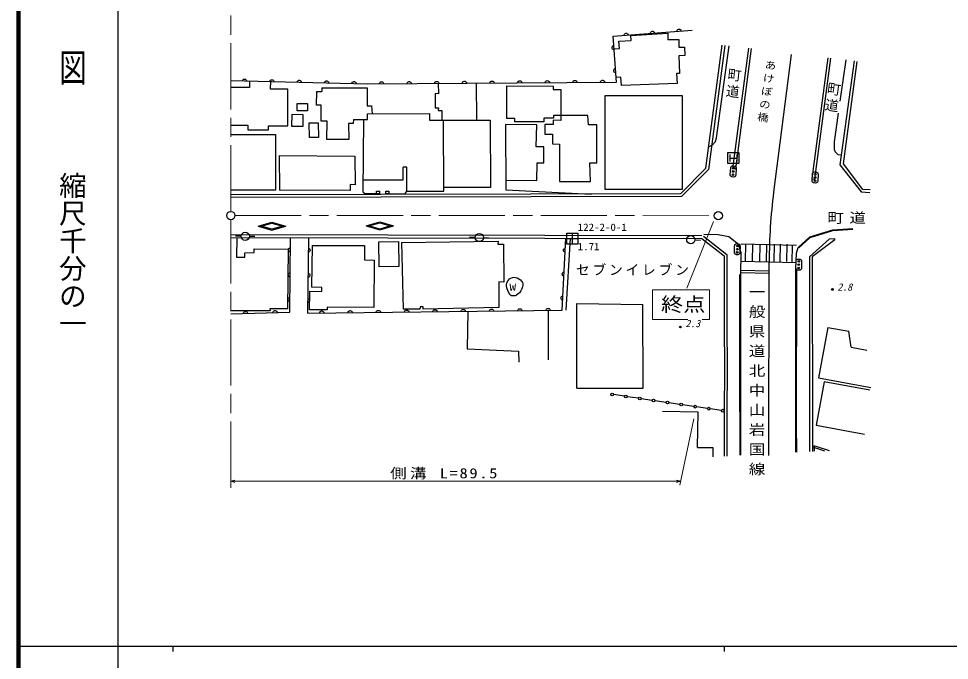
# Model space of a CAD drawing. Units: millimetres, scale not verified. Extents: x 40000 to 680000, y 20000 to 380000.
# Drawn here: x 40000 to 208887, y 202409 to 318770 of the extents above; entities that cross this region are included whole.
import ezdxf
from ezdxf.enums import TextEntityAlignment as Align

# ---------------------------------------------------------------- set-up
doc = ezdxf.new("R2010")
doc.units = ezdxf.units.MM
doc.header["$LTSCALE"] = 1000
doc.linetypes.add('CHAIN', pattern=[18.5, 12, -1.5, 3.5, -1.5])
for name, color, linetype, lineweight in [('M-BGD', 7, 'Continuous', 25), ('M-BGD-HTXT', 7, 'Continuous', 13), ('M-BMK', 2, 'CHAIN', 13), ('M-BMK-SRVR', 3, 'Continuous', 25), ('M-TTL', 2, 'Continuous', 140), ('M-TTL-BAND', 7, 'Continuous', 25)]:
    doc.layers.add(name, color=color, linetype=linetype, lineweight=lineweight)
doc.styles.add('@ＭＳ ゴシック', font='')
doc.styles.add('ＭＳ ゴシック', font='')
doc.styles.get('@ＭＳ ゴシック').set_extended_font_data('@MS Gothic')
doc.styles.get('ＭＳ ゴシック').set_extended_font_data('MS Gothic')

# ---------------------------------------------------------------- blocks, each defined once
blk = doc.blocks.new('BUHIN22')
at = {"color": 3, "linetype": 'Continuous', "lineweight": 25}
blk.add_circle((0, 0), 746, dxfattribs=at)
blk = doc.blocks.new('BUHIN1')
at = {"color": 7, "linetype": 'Continuous', "lineweight": 25}
blk.add_circle((0, 0), 249, dxfattribs=at)
blk = doc.blocks.new('BUHIN2')
at = {"color": 7, "linetype": 'Continuous', "lineweight": 25}
for centre, radius in [((0, 0), 150), ((0, 0), 131), ((0, 0), 112), ((0, 0), 93.8), ((0, 0), 75), ((0, 0), 56.2), ((0, 1), 37.5), ((0, 0), 18.8)]:
    blk.add_circle(centre, radius, dxfattribs=at)
blk = doc.blocks.new('BUHIN4')
at = {"color": 7, "linetype": 'Continuous', "lineweight": 25}
blk.add_circle((0, 0), 746, dxfattribs=at)
blk = doc.blocks.new('BUHIN5')
at = {"color": 7, "linetype": 'Continuous', "lineweight": 25}
blk.add_lwpolyline([(350, -193), (278, -258), (198, -303), (89, -344), (-11, -343), (-107, -322), (-215, -263), (-284, -193), (-338, -108), (-364, 7), (-368, 98), (-350, 193)], dxfattribs=at)
blk = doc.blocks.new('BUHIN6')
at = {"color": 7, "linetype": 'Continuous', "lineweight": 25}
blk.add_lwpolyline([(356, -183), (285, -250), (207, -297), (99, -341), (-1, -343), (-97, -325), (-208, -269), (-279, -201), (-335, -118), (-364, -4), (-371, 87), (-356, 183)], dxfattribs=at)
blk = doc.blocks.new('BUHIN7')
at = {"color": 7, "linetype": 'Continuous', "lineweight": 25}
blk.add_lwpolyline([(159, 367), (231, 301), (283, 226), (334, 121), (343, 22), (331, -76), (282, -190), (219, -265), (140, -326), (28, -363), (-63, -376), (-159, -367)], dxfattribs=at)
blk = doc.blocks.new('BUHIN8')
at = {"color": 7, "linetype": 'Continuous', "lineweight": 25}
blk.add_lwpolyline([(368, -157), (302, -229), (227, -282), (123, -333), (23, -343), (-74, -331), (-188, -283), (-264, -220), (-326, -141), (-363, -30), (-376, 61), (-368, 157)], dxfattribs=at)
blk = doc.blocks.new('BUHIN9')
at = {"color": 7, "linetype": 'Continuous', "lineweight": 25}
blk.add_lwpolyline([(360, -175), (291, -243), (214, -293), (107, -339), (7, -343), (-90, -328), (-202, -273), (-274, -207), (-332, -126), (-364, -12), (-373, 79), (-360, 175)], dxfattribs=at)
blk = doc.blocks.new('BUHIN10')
at = {"color": 7, "linetype": 'Continuous', "lineweight": 25}
blk.add_lwpolyline([(189, 353), (255, 281), (301, 202), (343, 94), (343, -7), (324, -103), (265, -212), (196, -282), (113, -337), (-2, -364), (-93, -370), (-189, -353)], dxfattribs=at)
blk = doc.blocks.new('BUHIN11')
at = {"color": 7, "linetype": 'Continuous', "lineweight": 25}
blk.add_lwpolyline([(-188, -353), (-255, -281), (-301, -202), (-343, -94), (-343, 7), (-324, 103), (-265, 212), (-196, 282), (-113, 337), (2, 364), (93, 370), (188, 353)], dxfattribs=at)
blk = doc.blocks.new('BUHIN12')
at = {"color": 7, "linetype": 'Continuous', "lineweight": 25}
blk.add_lwpolyline([(357, -181), (287, -249), (208, -296), (101, -340), (1, -343), (-96, -326), (-206, -270), (-278, -202), (-334, -120), (-364, -6), (-372, 85), (-357, 181)], dxfattribs=at)
blk = doc.blocks.new('BUHIN13')
at = {"color": 7, "linetype": 'Continuous', "lineweight": 25}
blk.add_lwpolyline([(203, 345), (266, 271), (309, 190), (346, 79), (343, -21), (319, -116), (256, -223), (185, -290), (99, -341), (-17, -364), (-108, -366), (-203, -345)], dxfattribs=at)
blk = doc.blocks.new('BUHIN21')
at = {"color": 7, "linetype": 'Continuous', "lineweight": 13}
blk.add_lwpolyline([(565, -538), (0, 0), (764, -157)], dxfattribs=at)
blk = doc.blocks.new('BUHIN20')
at = {"color": 7, "linetype": 'Continuous', "lineweight": 13}
blk.add_lwpolyline([(-565, 538), (0, 0), (-764, 157)], dxfattribs=at)

msp = doc.modelspace()

# ---------------------------------------------------------------- linework, layer by layer
at = {"layer": 'M-BGD'}
for p, q in [((147868, 315597), (162211, 316700)), ((151100, 315722), (157810, 316111)), ((157810, 316111), (157810, 314974)), ((148470, 307272), (147868, 315597)), ((148938, 314669), (151128, 314780)), ((149021, 313338), (148938, 314669)), ((151128, 314780), (151100, 315722)), ((157810, 314974), (159778, 315002)), ((159778, 315002), (159806, 313588)), ((148033, 313309), (149021, 313338)), ((159806, 313588), (160832, 313588)), ((160832, 313588), (160859, 312063)), ((164705, 291639), (167660, 313988)), ((168155, 313922), (165178, 291405)), ((166602, 297144), (168905, 313837)), ((172449, 313408), (169552, 291582)), ((172945, 313348), (170048, 291518)), ((160859, 312063), (159806, 312035)), ((159806, 312035), (159917, 308791)), ((180204, 312241), (177001, 287313)), ((183981, 289726), (186905, 311659)), ((184477, 289662), (187401, 311599)), ((191580, 311094), (188994, 292288)), ((190100, 311273), (189027, 303801)), ((189669, 292454), (192174, 311022)), ((78501, 307535), (103334, 306971)), ((81867, 307459), (81865, 306292)), ((149271, 308181), (148408, 308122)), ((149382, 306629), (149271, 308181)), ((159917, 308791), (159362, 308791)), ((159362, 308791), (159501, 307017)), ((81865, 306292), (78501, 306275)), ((85724, 306002), (85742, 307371)), ((88847, 305961), (85724, 306002)), ((88847, 299306), (88847, 305961)), ((95012, 306216), (95011, 305536)), ((95012, 306216), (103249, 306200)), ((103249, 306200), (103221, 302971)), ((103334, 306971), (148470, 307272)), ((116147, 307056), (116187, 305130)), ((123142, 300367), (123102, 307103)), ((128513, 306560), (137014, 306521)), ((128513, 306560), (128552, 300648)), ((137014, 306521), (137014, 305942)), ((137014, 305942), (138405, 305942)), ((138405, 305942), (138405, 300300)), ((159501, 307017), (149382, 306629)), ((94030, 303087), (94088, 305536)), ((94088, 305536), (95011, 305536)), ((116187, 305130), (115607, 305169)), ((115607, 305169), (115607, 302619)), ((146451, 287761), (146451, 304804)), ((146451, 304804), (160387, 304804)), ((160387, 304804), (160387, 287761)), ((90560, 302064), (90560, 303356)), ((90560, 303356), (92421, 303356)), ((92421, 303356), (92421, 302064)), ((94924, 303087), (94030, 303087)), ((94924, 300206), (94924, 303087)), ((103221, 302971), (104056, 302971)), ((104056, 302971), (104143, 301522)), ((115607, 302619), (116187, 302619)), ((116187, 302619), (116109, 302116)), ((89591, 299220), (89622, 301434)), ((89622, 301434), (91574, 301407)), ((92421, 302064), (90560, 302064)), ((91574, 301407), (91543, 299193)), ((103306, 301519), (114547, 301566)), ((103306, 300456), (103306, 301519)), ((114547, 301566), (114571, 300385)), ((116109, 302116), (116766, 302116)), ((116766, 302116), (116805, 300380)), ((130059, 300648), (128552, 300648)), ((130020, 300030), (130059, 300648)), ((137053, 300725), (135314, 300725)), ((135314, 300725), (135314, 300030)), ((143274, 301227), (137053, 301227)), ((137053, 301227), (137053, 300725)), ((143390, 299527), (143274, 301227)), ((188717, 301640), (187968, 296422)), ((78501, 299429), (81616, 299429)), ((81616, 299429), (81616, 298607)), ((85355, 298607), (85314, 299306)), ((85314, 299306), (88847, 299306)), ((91543, 299193), (89591, 299220)), ((92744, 299866), (94373, 299903)), ((92805, 297206), (92744, 299866)), ((94373, 299903), (94434, 297243)), ((95990, 300206), (94924, 300206)), ((95932, 296835), (95990, 300206)), ((100714, 299773), (99879, 299773)), ((99879, 299773), (99908, 296835)), ((100749, 300456), (100714, 299773)), ((100749, 300456), (103306, 300456)), ((102507, 287308), (102621, 300456)), ((114571, 300385), (125586, 300361)), ((117155, 287491), (117110, 300380)), ((125586, 300361), (125633, 288152)), ((128318, 299599), (128397, 287742)), ((134000, 299489), (128318, 299599)), ((135314, 300030), (130020, 300030)), ((133923, 295509), (134000, 299489)), ((136975, 299566), (135468, 299566)), ((135468, 299566), (135468, 297827)), ((138405, 300300), (136975, 300339)), ((136975, 300339), (136975, 299566)), ((144897, 299527), (143390, 299527)), ((144897, 292649), (144897, 299527)), ((78501, 297744), (86628, 297744)), ((81616, 298607), (85355, 298607)), ((86628, 297744), (86628, 287679)), ((94434, 297243), (92805, 297206)), ((135468, 297827), (136898, 297827)), ((136898, 297827), (136898, 296050)), ((99908, 296835), (95932, 296835)), ((136898, 296050), (138135, 296011)), ((138135, 296011), (138173, 289249)), ((165221, 295546), (165930, 295892)), ((165930, 295892), (166461, 296498)), ((166461, 296498), (166602, 297144)), ((187968, 296422), (187954, 294989)), ((87286, 293965), (101007, 293842)), ((87286, 293965), (87327, 287638)), ((135314, 295509), (133923, 295509)), ((135314, 292611), (135314, 295509)), ((169078, 294114), (169078, 292864)), ((170328, 294114), (170328, 292864)), ((187954, 294989), (188193, 294555)), ((188193, 294555), (188625, 294156)), ((188625, 294156), (189242, 294095)), ((101007, 293842), (101090, 288624)), ((134039, 289442), (134077, 292611)), ((134077, 292611), (135314, 292611)), ((143738, 289249), (143660, 292649)), ((143660, 292649), (144897, 292649)), ((169078, 293489), (170328, 293489)), ((188994, 292288), (192887, 287336)), ((193190, 287771), (189669, 292454)), ((109753, 289545), (109761, 291860)), ((110433, 291860), (109761, 291860)), ((110448, 287467), (110433, 291860)), ((164705, 291639), (160069, 286998)), ((165178, 291405), (160277, 286498)), ((169552, 291582), (170048, 291518)), ((102527, 289569), (109753, 289545)), ((128386, 289481), (134039, 289442)), ((138173, 289249), (143738, 289249)), ((183981, 289726), (184477, 289662)), ((86628, 287679), (78501, 287638)), ((100186, 287597), (87327, 287638)), ((101090, 288624), (100186, 288665)), ((100186, 288665), (100186, 287597)), ((102507, 287308), (102917, 286995)), ((104959, 286995), (104959, 287467)), ((104959, 287467), (105479, 287467)), ((105479, 287467), (105479, 286995)), ((106636, 287018), (106636, 287467)), ((106636, 287467), (107155, 287467)), ((107155, 287467), (107155, 287018)), ((110152, 287029), (110448, 287467)), ((110448, 287467), (117155, 287491)), ((125633, 288152), (117153, 288176)), ((128397, 287742), (143969, 286965)), ((160387, 287761), (146451, 287761)), ((192887, 287336), (194443, 287215)), ((194495, 287755), (193190, 287771)), ((160069, 286998), (78501, 286832)), ((160277, 286498), (78502, 286332)), ((105479, 286995), (102917, 286995)), ((107155, 287018), (106636, 287018)), ((107155, 287018), (110152, 287029)), ((83455, 281148), (85938, 281867)), ((83455, 281148), (85935, 280413)), ((83989, 281146), (85938, 281710)), ((85936, 280569), (83989, 281146)), ((85935, 280413), (88466, 281137)), ((87923, 281138), (85936, 280569)), ((85938, 281867), (88466, 281137)), ((85938, 281710), (87923, 281138)), ((103035, 281195), (105518, 281914)), ((103035, 281195), (105515, 280460)), ((103569, 281193), (105518, 281757)), ((105516, 280616), (103569, 281193)), ((105515, 280460), (108046, 281184)), ((107503, 281185), (105516, 280616)), ((105518, 281914), (108046, 281184)), ((105518, 281757), (107503, 281185)), ((183566, 279211), (187709, 280502)), ((183642, 279078), (187737, 280354)), ((187709, 280502), (191349, 280743)), ((187737, 280354), (191359, 280593)), ((78501, 279612), (163948, 279422)), ((78501, 279112), (163949, 278922)), ((80375, 279308), (79375, 279308)), ((79598, 279109), (79538, 275536)), ((81875, 279318), (82875, 279332)), ((89202, 265571), (89335, 279088)), ((92572, 279081), (92439, 265394)), ((122833, 279101), (121833, 279115)), ((124333, 279074), (125333, 279052)), ((138653, 265926), (139318, 278977)), ((140072, 278975), (139318, 265882)), ((163949, 278922), (168031, 275760)), ((164243, 279302), (168511, 275995)), ((166940, 279562), (164358, 279598)), ((168894, 279219), (166940, 279562)), ((170629, 277827), (168894, 279219)), ((181474, 277296), (183566, 279211)), ((181576, 277185), (183642, 279078)), ((187079, 278760), (183514, 275549)), ((188114, 278853), (187079, 278760)), ((188127, 278635), (188114, 278853)), ((82737, 276335), (82737, 277046)), ((82737, 277046), (88898, 276987)), ((88898, 276987), (88779, 266176)), ((93281, 277609), (93165, 270056)), ((93281, 277609), (102761, 277638)), ((102761, 277638), (102761, 275032)), ((105338, 278290), (108920, 278337)), ((105397, 273788), (105338, 278290)), ((108920, 278337), (108979, 273835)), ((109497, 278201), (127002, 278438)), ((109497, 278201), (109794, 266087)), ((127002, 278438), (126972, 277905)), ((126972, 277905), (128009, 277905)), ((128009, 277905), (128068, 271004)), ((162714, 278649), (163713, 278604)), ((171093, 276308), (170629, 277827)), ((171120, 277949), (181121, 277695)), ((171905, 274794), (171960, 277927)), ((173191, 274761), (173246, 277895)), ((174473, 274729), (174528, 277862)), ((175695, 274698), (175751, 277831)), ((177071, 274734), (177126, 277867)), ((178205, 274732), (178261, 277865)), ((179398, 274730), (179454, 277863)), ((180379, 274579), (180435, 277713)), ((181127, 276264), (181474, 277296)), ((188127, 278635), (184014, 275549)), ((79538, 275536), (81049, 275536)), ((81049, 276306), (82737, 276335)), ((81049, 275536), (81049, 276306)), ((168031, 275760), (168021, 263230)), ((168511, 275995), (168501, 263230)), ((171025, 272388), (171093, 276308)), ((181028, 273391), (181127, 276264)), ((183514, 275549), (183535, 244034)), ((184014, 275549), (184035, 244032)), ((102761, 275032), (104538, 274973)), ((104538, 274973), (104479, 266384)), ((108979, 273835), (105397, 273788)), ((171067, 274815), (181068, 274562)), ((176126, 239549), (176185, 274735)), ((170871, 263259), (170875, 272388)), ((171021, 263258), (171025, 272388)), ((171031, 272723), (176182, 272592)), ((171039, 273171), (176182, 273041)), ((181009, 245177), (181028, 273391)), ((181159, 245178), (181178, 273391)), ((127150, 271034), (127120, 266384)), ((128068, 271004), (127150, 271034)), ((92809, 265939), (92868, 269345)), ((92868, 269345), (95031, 269286)), ((95001, 270027), (93165, 270056)), ((95031, 269286), (95001, 270027)), ((141270, 251772), (141318, 267125)), ((141318, 267125), (153262, 266962)), ((153330, 251794), (153262, 266962)), ((85640, 265762), (78501, 265791)), ((78501, 265261), (89202, 265571)), ((88779, 266176), (85610, 266147)), ((85610, 266147), (85640, 265762)), ((92439, 265394), (138653, 265926)), ((95978, 265939), (92809, 265939)), ((104479, 266384), (95978, 266443)), ((95978, 266443), (95978, 265939)), ((112815, 266087), (109794, 266087)), ((112844, 266532), (112815, 266087)), ((113407, 266532), (112844, 266532)), ((113407, 266117), (113407, 266532)), ((127120, 266384), (113407, 266117)), ((121498, 265729), (121403, 258889)), ((136158, 256895), (136158, 265897)), ((168021, 263230), (168059, 255212)), ((168501, 263233), (168539, 255209)), ((170876, 255252), (170871, 263259)), ((171026, 255252), (171021, 263258)), ((186858, 262768), (185152, 253654)), ((186858, 262768), (190630, 262092)), ((191087, 259183), (190630, 262092)), ((121403, 258889), (130675, 258490)), ((130675, 258490), (130774, 256496)), ((191087, 259183), (193924, 258653)), ((168059, 255212), (168016, 247400)), ((168539, 255209), (168496, 247400)), ((170907, 239590), (170876, 255251)), ((171057, 239598), (171026, 255252)), ((185152, 253654), (194637, 251879)), ((141270, 251772), (153330, 251794)), ((186193, 252919), (184720, 245046)), ((194440, 251376), (186193, 252919)), ((149950, 250292), (147934, 250587)), ((152460, 249923), (150444, 250219)), ((154970, 249555), (152955, 249851)), ((157481, 249187), (155465, 249483)), ((159991, 248819), (157976, 249115)), ((162502, 248451), (160486, 248747)), ((165012, 248083), (162996, 248379)), ((163280, 247435), (156838, 247552)), ((163163, 241012), (163280, 247435)), ((167522, 247715), (165507, 248011)), ((168016, 247400), (168017, 239431)), ((168496, 247400), (168497, 239457)), ((181054, 240147), (181009, 245177)), ((181204, 240155), (181159, 245178)), ((184720, 245046), (193479, 243407)), ((183535, 244034), (183523, 241010)), ((184035, 244032), (184023, 241008)), ((163163, 241012), (165966, 241013)), ((165966, 241013), (165977, 239319)), ((183523, 241007), (183524, 240283)), ((184023, 241008), (184617, 240931)), ((184023, 241008), (184024, 240310)), ((184062, 241305), (184682, 241225)), ((184416, 240332), (184431, 241352)), ((184617, 240931), (186204, 240430)), ((184682, 241225), (187053, 240477))]:
    msp.add_line(p, q, dxfattribs=at)
for points in [[(168703, 292489), (168703, 294489), (170703, 294489), (170703, 292489)], [(169132, 290461), (169204, 291709), (169231, 291832), (169276, 291920), (169371, 292000), (169464, 292049), (169600, 292061), (169849, 292047), (169983, 292014), (170070, 291959), (170145, 291875), (170189, 291777), (170202, 291651), (170130, 290403), (170103, 290280), (170053, 290197), (169963, 290112), (169870, 290068), (169734, 290050), (169485, 290065), (169351, 290098), (169264, 290153), (169184, 290242), (169140, 290340)], [(184007, 289358), (184053, 290607), (184077, 290732), (184121, 290820), (184214, 290902), (184306, 290953), (184441, 290968), (184691, 290959), (184825, 290929), (184913, 290876), (184990, 290793), (185037, 290696), (185052, 290571), (185006, 289321), (184981, 289197), (184933, 289114), (184845, 289027), (184753, 288980), (184617, 288960), (184368, 288970), (184234, 289000), (184145, 289053), (184064, 289141), (184017, 289238)], [(169888, 276350), (169910, 277600), (169932, 277724), (169974, 277814), (170065, 277897), (170156, 277951), (170291, 277968), (170541, 277964), (170676, 277936), (170765, 277885), (170844, 277803), (170892, 277708), (170910, 277582), (170888, 276332), (170865, 276208), (170819, 276124), (170732, 276035), (170642, 275987), (170506, 275964), (170256, 275969), (170122, 275996), (170033, 276047), (169949, 276134), (169901, 276230)], [(181047, 273543), (181061, 274793), (181082, 274917), (181123, 275007), (181214, 275091), (181305, 275145), (181440, 275163), (181690, 275161), (181825, 275134), (181914, 275083), (181993, 275002), (182042, 274907), (182061, 274781), (182047, 273531), (182025, 273407), (181979, 273322), (181893, 273233), (181803, 273184), (181668, 273161), (181418, 273163), (181283, 273190), (181194, 273241), (181109, 273327), (181061, 273422)], [(129957, 268502), (129692, 268481), (129439, 268523), (129274, 268605), (129146, 268735), (128845, 269318), (128592, 269940), (128519, 270231), (128505, 270537), (128562, 270819), (128680, 271088), (128862, 271352), (129096, 271583), (129333, 271737), (129595, 271836), (129873, 271871), (130164, 271846), (130470, 271756), (130770, 271603), (131043, 271398), (131268, 271152), (131407, 270920), (131487, 270667), (131502, 270407), (131455, 270135), (131313, 269766), (131103, 269396), (130873, 269078), (130606, 268810), (130367, 268647), (130089, 268532), (130029, 268517)]]:
    msp.add_lwpolyline(points, close=True, dxfattribs=at)
for centre, radius in [((169632, 290457), 150), ((169667, 291056), 150), ((169702, 291655), 150), ((184551, 290564), 150), ((184507, 289365), 150), ((184529, 289964), 150), ((161965, 278682), 746), ((170399, 276966), 150), ((170409, 277566), 150), ((170388, 276366), 150), ((181547, 273562), 150), ((181554, 274162), 150), ((181561, 274762), 150)]:
    msp.add_circle(centre, radius, dxfattribs=at)
msp.add_arc((276185, 274567), 100000, 172.67725, 179.90347, dxfattribs=at)
at = {"layer": 'M-BGD-HTXT'}
for p, q in [((166079, 282011), (161253, 269877)), ((155047, 264223), (155047, 269601)), ((155047, 269601), (165389, 269601)), ((165389, 269601), (165389, 264223)), ((161457, 264223), (155047, 264223)), ((165389, 264223), (164057, 264223)), ((162500, 246182), (159997, 234148)), ((160149, 234881), (78501, 234881))]:
    msp.add_line(p, q, dxfattribs=at)
at = {"layer": 'M-BMK'}
for p, q in [((78501, 283812), (78501, 337217)), ((78501, 233721), (78501, 282312)), ((79251, 283062), (166225, 283042))]:
    msp.add_line(p, q, dxfattribs=at)
at = {"layer": 'M-BMK-SRVR'}
for p, q in [((139457, 278890), (141457, 278890)), ((140457, 279890), (140457, 277890))]:
    msp.add_line(p, q, dxfattribs=at)
msp.add_lwpolyline([(139457, 277890), (139457, 279890), (141457, 279890), (141457, 277890)], close=True, dxfattribs=at)
at = {"layer": 'M-TTL'}
msp.add_line((40000, 380000), (40000, 20000), dxfattribs=at)
at = {"layer": 'M-TTL-BAND'}
for p, q in [((58000, 370000), (58000, 20000)), ((40000, 205000), (579000, 205000)), ((68000, 205000), (68000, 204000)), ((168000, 205000), (168000, 204000))]:
    msp.add_line(p, q, dxfattribs=at)

# ---------------------------------------------------------------- block references
at = {"layer": 'M-BGD', "rotation": 207.5536}
for name, p in [('BUHIN8', (150259, 315781)), ('BUHIN8', (155040, 316149)), ('BUHIN8', (159821, 316516)), ('BUHIN7', (148019, 313516)), ('BUHIN7', (148319, 309353)), ('BUHIN5', (80984, 307479)), ('BUHIN5', (85951, 307366)), ('BUHIN5', (90918, 307253)), ('BUHIN5', (95884, 307140)), ('BUHIN5', (100851, 307027)), ('BUHIN6', (105842, 306988)), ('BUHIN6', (110857, 307021)), ('BUHIN6', (115872, 307055)), ('BUHIN6', (120887, 307088)), ('BUHIN6', (125902, 307122)), ('BUHIN6', (130917, 307155)), ('BUHIN6', (135932, 307188)), ('BUHIN6', (140947, 307222)), ('BUHIN6', (145962, 307255)), ('BUHIN4', (81125, 279308)), ('BUHIN4', (123583, 279091)), ('BUHIN10', (89313, 276835)), ('BUHIN11', (92550, 276800)), ('BUHIN13', (139207, 276802)), ('BUHIN10', (89269, 272330)), ('BUHIN11', (92506, 272237)), ('BUHIN13', (138985, 272452)), ('BUHIN2', (187671, 269662)), ('BUHIN10', (89224, 267824)), ('BUHIN11', (92461, 267675)), ('BUHIN13', (138764, 268101)), ('BUHIN9', (81176, 265339)), ('BUHIN9', (86527, 265494)), ('BUHIN12', (95006, 265424)), ('BUHIN12', (100141, 265483)), ('BUHIN12', (105276, 265542)), ('BUHIN12', (110411, 265601)), ('BUHIN12', (115546, 265660)), ('BUHIN12', (120681, 265719)), ('BUHIN12', (125816, 265778)), ('BUHIN12', (130950, 265838)), ('BUHIN12', (136085, 265897)), ('BUHIN2', (160079, 262848)), ('BUHIN1', (147687, 250623)), ('BUHIN1', (150197, 250255)), ('BUHIN1', (152707, 249887)), ('BUHIN1', (155218, 249519)), ('BUHIN1', (157728, 249151)), ('BUHIN1', (160239, 248783)), ('BUHIN1', (162749, 248415)), ('BUHIN1', (165259, 248047)), ('BUHIN1', (167770, 247679))]:
    msp.add_blockref(name, p, dxfattribs=at)
at = {"layer": 'M-BGD-HTXT', "rotation": 207.5536}
for name, p in [('BUHIN20', (78501, 234881)), ('BUHIN21', (160149, 234881))]:
    msp.add_blockref(name, p, dxfattribs=at)
at = {"layer": 'M-BMK-SRVR', "rotation": 207.5536}
for p in [(78501, 283062), (166975, 283042)]:
    msp.add_blockref('BUHIN22', p, dxfattribs=at)

# ---------------------------------------------------------------- texts
at = {"layer": 'M-BGD', "style": 'ＭＳ ゴシック', "width": 1.35}
msp.add_text('W', height=1320, dxfattribs=at).set_placement((129056, 269022), align=Align.BOTTOM_LEFT)
at = {"layer": 'M-BGD', "style": 'ＭＳ ゴシック', "oblique": 15}
for s, p in [('2.8', (188555, 269049)), ('2.3', (160977, 262431))]:
    msp.add_text(s, height=1320, dxfattribs=at).set_placement(p, align=Align.BOTTOM_LEFT)
at = {"layer": 'M-BGD', "attachment_point": 7, "style": '@ＭＳ ゴシック'}
for s, insert, char_height, rotation in [('\\T1.33;\\W0.9;あけぼの橋', (175617, 311366), 1466, 261.8), ('\\T1.2;町道', (168894, 309944), 1833, 263.9), ('\\T1.2;町道', (186994, 307423), 1833, 262.3), ('\\T1.4;\\W0.85;一般県道北中山岩国線', (172571, 270511), 2199, 270)]:
    msp.add_mtext(s, dxfattribs=dict(at, insert=insert, char_height=char_height, rotation=rotation))
at = {"layer": 'M-BGD', "char_height": 1833, "attachment_point": 7, "style": 'ＭＳ ゴシック'}
for s, insert in [('\\T1.33;\\W1.2;町道', (186747, 281550)), ('\\T1.2;セブンイレブン', (141120, 272221))]:
    msp.add_mtext(s, dxfattribs=dict(at, insert=insert))
at = {"layer": 'M-BGD-HTXT', "style": 'ＭＳ ゴシック'}
for s, height, width, p in [('122-2-0-1', 1320, 1.1, (141457, 279890)), ('1.71', 1320, 1.1, (141457, 276390)), ('終点', 2566, 1.15, (156564, 264913))]:
    msp.add_text(s, height=height, dxfattribs=dict(at, width=width)).set_placement(p, align=Align.BOTTOM_LEFT)
at = {"layer": 'M-BGD-HTXT', "insert": (107409, 235221), "char_height": 1833, "attachment_point": 7, "style": 'ＭＳ ゴシック'}
msp.add_mtext('\\T1.2;\\W1.2;側溝\\~L=89.5', dxfattribs=at)
at = {"layer": 'M-TTL-BAND', "style": '@ＭＳ ゴシック', "width": 1.4}
msp.add_text('平  面  図', height=3666, rotation=270, dxfattribs=at).set_placement((49777, 306475), align=Align.MIDDLE_RIGHT)
at = {"layer": 'M-TTL-BAND', "style": '@ＭＳ ゴシック'}
msp.add_text('縮尺千分の一', height=3666, rotation=270, dxfattribs=at).set_placement((49777, 261030), align=Align.MIDDLE_RIGHT)

doc.saveas('drawing.dxf')
